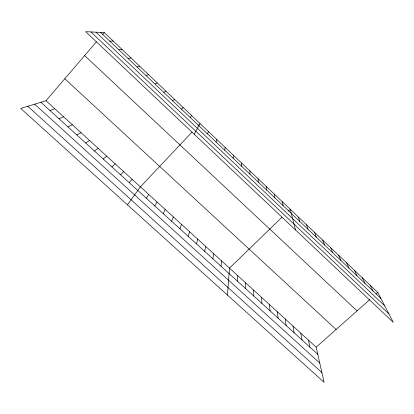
<?xml version="1.0" encoding="UTF-8"?>
<svg xmlns="http://www.w3.org/2000/svg" width="414" height="414" viewBox="0 0 414 414"><rect width="100%" height="100%" fill="white"/><g stroke="black" fill="none" stroke-linecap="round" stroke-linejoin="round"><path stroke-width="0.62" d="M245.6 288.594L245.626 282.834M237.367 281.096L237.584 275.496M241.585 166.247L241.709 163.157M227.457 295.079L229.496 268.117L282.001 217.241M233.139 158.226L233.47 155.328M221.004 266.207L221.604 260.918M212.879 258.812L213.671 253.684M204.718 251.376L205.701 246.413M224.642 150.163L225.185 147.456M196.505 243.903L197.685 239.106M188.251 236.394L189.633 231.757M216.103 142.059L216.853 139.539M179.955 228.838L181.534 224.372M171.613 221.247L173.394 216.946M207.512 133.908L208.48 131.585M163.23 213.614L165.212 209.484M154.8 205.939L156.989 201.98M194.161 134.188L200.06 123.579L197.949 125.82M146.323 198.223L148.719 194.435M127.45 204.79L140.408 186.854L192.049 132.076M190.192 117.467L191.594 115.537M129.23 182.667L132.05 179.231M45.985 100.726L316.167 347.18L324.1 382.324L20.7 108.421L45.985 100.726L96.467 41.747M102.651 34.522L104.302 32.592L377.806 292.475L393.3 322.366L85.677 31.676L104.302 32.592M120.614 174.822L123.651 171.567M181.456 109.177L183.076 107.449M288.403 211.042L290.235 209.267L295.549 229.993M111.951 166.935L115.206 163.866M316.167 347.18L369.919 299.477M375.953 294.126L377.806 292.475M103.241 159.007L106.714 156.119M172.674 100.84L174.517 99.313M94.485 151.038L98.175 148.336M85.677 143.021L89.595 140.506M163.84 92.451L165.91 91.132M76.823 134.959L80.968 132.635M67.922 126.855L72.295 124.723M154.955 84.021L157.258 82.909M58.964 118.709L63.57 116.769M49.965 110.512L54.803 108.768M146.023 75.545L148.554 74.639M137.034 67.016L139.803 66.323M127.998 58.436L131 57.96M118.911 49.809L122.151 49.556M109.772 41.136L113.25 41.1M34.652 104.178L319.743 363.021M27.795 106.263L321.89 372.538M40.908 102.274L317.776 354.291M64.807 78.738L336.101 329.492M84.627 55.579L357.054 310.898M95.976 32.183L384.777 305.925M90.92 31.935L388.974 314.019M100.576 32.411L380.937 298.51M370.059 285.111L373.009 290.985M362.266 277.711L365.039 283.419M354.436 270.27L357.023 275.817M346.559 262.786L348.966 268.168M338.642 255.262L340.867 260.478M330.682 247.701L332.721 252.747M322.682 240.094L324.529 244.969M314.635 232.451L316.291 237.155M306.546 224.766L308.011 229.294M298.411 217.034L299.679 221.386M282.255 201.685L283.129 205.68M308.492 340.179L309.926 347.144M300.776 333.141L302.034 339.961M274.234 194.062L274.912 197.876M293.019 326.066L294.1 332.742M285.225 318.951L286.126 325.482M266.166 186.398L266.647 190.036M277.385 311.804L278.104 318.18M269.509 304.616L270.042 310.847M258.057 178.693L258.341 182.15M261.591 297.397L261.938 303.467M253.632 290.131L253.792 296.051M249.906 170.946L249.984 174.216"/></g></svg>
